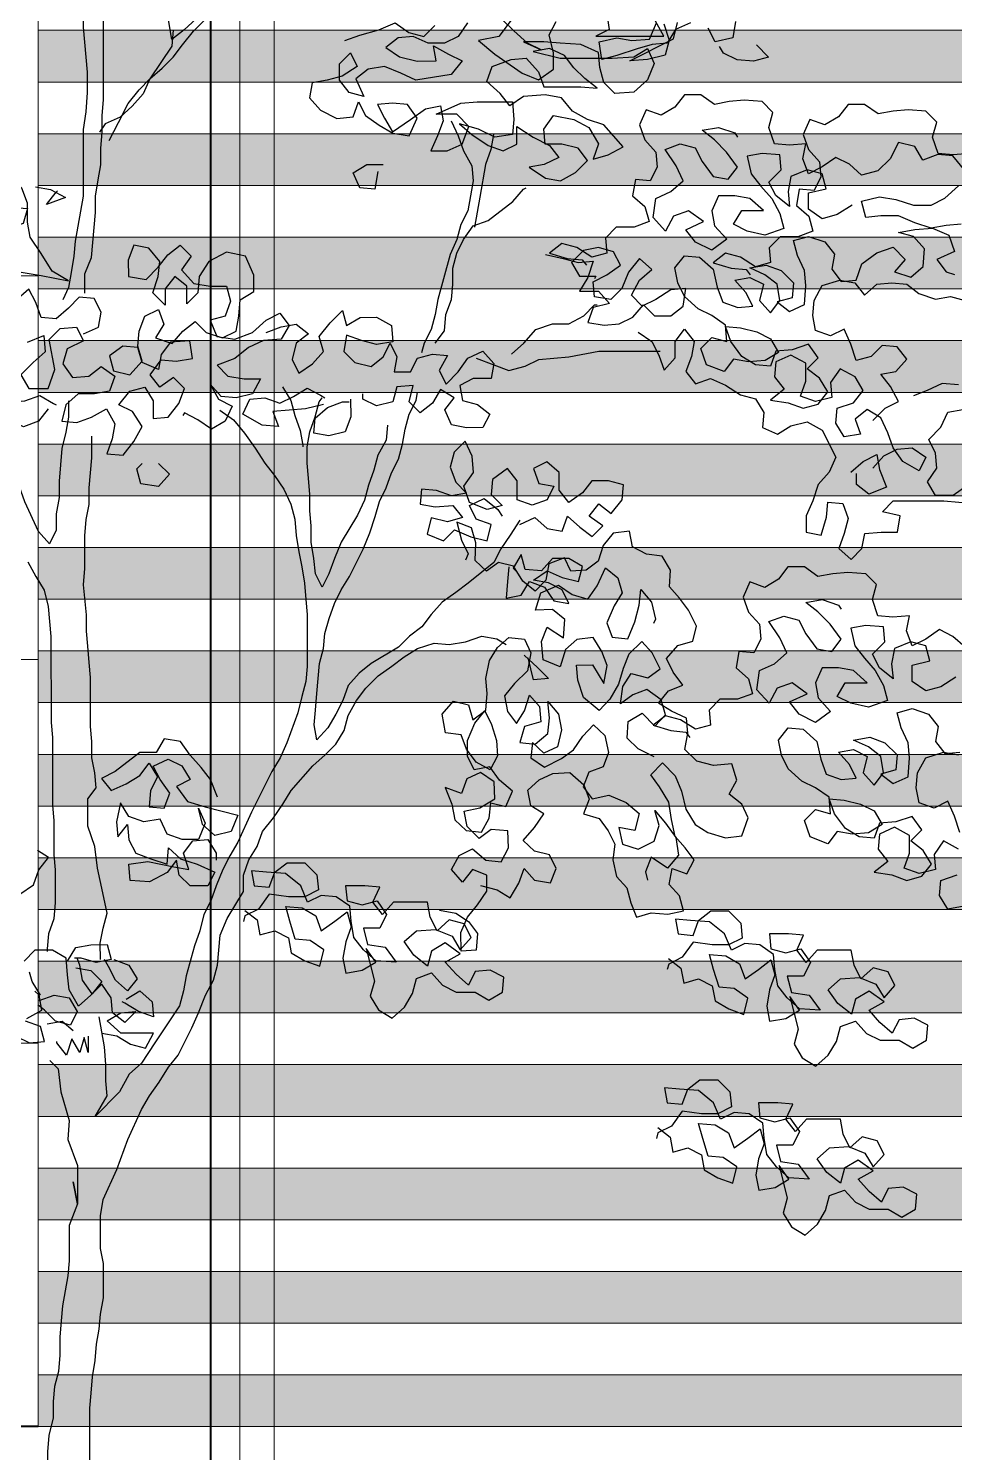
# Model space of a CAD drawing. Header units: millimetres. Extents: x 1564 to 2013, y 216 to 285.
# Drawn here: x 1680.602 to 1683.288, y 225.075 to 229.205 of the extents above; entities that cross this region are included whole.
import ezdxf

# ---------------------------------------------------------------- set-up
doc = ezdxf.new("R2010")
doc.units = ezdxf.units.MM
doc.header["$LTSCALE"] = 10
doc.layers.get('0').update_dxf_attribs({"color": 90})
for name, color, linetype, lineweight in [('CINZA', 252, 'Continuous', 13), ('cinza 03', 252, 'Continuous', 13), ('COTA', 90, 'Continuous', 9), ('PN 05', 50, 'Continuous', 40), ('PN 06', 1, 'Continuous', 40), ('PN-01', 90, 'Continuous', 13)]:
    doc.layers.add(name, color=color, linetype=linetype, lineweight=lineweight)
doc.layers.add('ÁRVORE PRESERVADA', color=252, linetype='Continuous')

# ---------------------------------------------------------------- blocks, each defined once
blk = doc.blocks.new('A$C338F7350')
for points in [[(7.6524, 10.5981), (7.6426, 10.5388), (7.5784, 10.5239), (7.5536, 10.5733)], [(7.4893, 10.5931), (7.435, 10.5683), (7.4054, 10.5188), (7.351, 10.5139), (7.2967, 10.499), (7.2226, 10.4742), (7.1682, 10.4593), (7.1583, 10.5236), (7.2225, 10.5384), (7.2769, 10.5286), (7.3411, 10.5336), (7.3658, 10.5929)], [(5.3412, 11.1156), (5.3413, 11.0563), (5.3265, 10.997), (5.3117, 10.9426), (5.3019, 10.8833), (5.297, 10.8141), (5.2872, 10.7054), (5.2874, 10.5768), (5.3023, 10.4138), (5.3024, 10.3396), (5.2975, 10.2704), (5.2877, 10.2062), (5.2879, 9.964), (5.2584, 9.8009), (5.2535, 9.7465), (5.2437, 9.6872), (5.2339, 9.6328), (5.2141, 9.5883)], [(5.2932, 9.6131), (5.2931, 9.6823), (5.3178, 9.7416), (5.3325, 9.9047), (5.3324, 9.964), (5.3422, 10.0233), (5.3521, 10.0777), (5.352, 10.137), (5.3569, 10.1963), (5.3568, 10.2557), (5.3617, 10.315), (5.3613, 10.8092), (5.3711, 10.8685), (5.3859, 10.9229), (5.3908, 10.9773), (5.4006, 11.0317), (5.4203, 11.086), (5.4253, 11.1108)], [(5.3816, 10.1667), (5.4162, 10.231), (5.4507, 10.3002), (5.4902, 10.3497), (5.5297, 10.3893), (5.5742, 10.4288), (5.6137, 10.4684), (5.6482, 10.5129), (5.6877, 10.5624), (5.7272, 10.602), (5.7717, 10.6415), (5.8112, 10.6811), (5.8457, 10.7256), (5.6976, 10.6069), (5.6531, 10.5673), (5.6087, 10.5327), (5.5987, 10.5969), (5.6085, 10.6562), (5.6134, 10.7155), (5.6133, 10.849), (5.6182, 10.8935)], [(6.2364, 10.5283), (6.2907, 10.5481), (6.3599, 10.5679), (6.4192, 10.5927), (6.4686, 10.5582), (6.523, 10.5434), (6.5625, 10.583)], [(6.6811, 10.593), (6.6466, 10.5435), (6.5972, 10.5187), (6.5379, 10.5187), (6.4835, 10.5433), (6.4291, 10.5384), (6.3847, 10.5037), (6.4341, 10.4692), (6.4984, 10.4544), (6.5676, 10.4545), (6.5576, 10.5088), (6.612, 10.4792), (6.6615, 10.4545), (6.622, 10.4051), (6.4935, 10.3852), (6.4391, 10.4099), (6.3798, 10.4345), (6.3205, 10.4246), (6.276, 10.3899), (6.3057, 10.3257), (6.2514, 10.3405), (6.2167, 10.3849), (6.2167, 10.4443), (6.2562, 10.4838), (6.2809, 10.4344), (6.2266, 10.3998), (6.1722, 10.3849), (6.1179, 10.375), (6.108, 10.3206), (6.1476, 10.2761), (6.207, 10.2465), (6.2663, 10.2515), (6.286, 10.3059), (6.3107, 10.2565), (6.3602, 10.222), (6.4097, 10.1924), (6.469, 10.1825), (6.4986, 10.2468), (6.4639, 10.2962), (6.4096, 10.3011), (6.3552, 10.2961), (6.3799, 10.2467), (6.4096, 10.1973), (6.4739, 10.2418), (6.5282, 10.2814), (6.5825, 10.2914), (6.5925, 10.237), (6.5728, 10.1826), (6.5481, 10.1282), (6.6074, 10.1283), (6.6618, 10.1531), (6.6864, 10.2173), (6.6419, 10.2618), (6.5677, 10.2617), (6.6567, 10.3013), (6.716, 10.3063), (6.8445, 10.3064), (6.8495, 10.2422), (6.8446, 10.1878), (6.7803, 10.1779), (6.721, 10.2075), (6.6518, 10.2272), (6.6963, 10.1877), (6.7557, 10.1482), (6.81, 10.1285), (6.8595, 10.1532), (6.8594, 10.2175), (6.9187, 10.178), (6.9781, 10.1484), (7.0127, 10.104), (6.9584, 10.0792), (6.904, 10.0693), (6.9634, 10.0298), (7.0177, 10.0199), (7.0721, 10.0496), (7.1165, 10.0942), (7.0819, 10.1386), (7.0226, 10.1534), (6.9632, 10.1533), (6.9583, 10.2077), (6.9928, 10.2572), (7.067, 10.2424), (7.1213, 10.2128), (7.156, 10.1535), (7.1363, 10.0991), (7.1906, 10.114), (7.245, 10.1437), (7.1757, 10.2227), (7.1164, 10.2424), (7.062, 10.272), (7.0224, 10.3214), (6.9631, 10.3313), (6.884, 10.3262), (6.8346, 10.2916), (6.8, 10.3361), (6.7505, 10.3805), (6.7702, 10.4349), (6.8394, 10.4597), (6.8938, 10.4646), (6.9383, 10.4153), (6.9581, 10.3609), (7.0916, 10.361), (7.1509, 10.3561), (7.1064, 10.3907), (7.0668, 10.4302), (7.0321, 10.4747), (6.9778, 10.4993), (6.9185, 10.4894), (7.0173, 10.4648), (7.2051, 10.4649), (7.2842, 10.4699), (7.3336, 10.4996), (7.3584, 10.4453), (7.3337, 10.386), (7.2843, 10.3414), (7.2151, 10.3364), (7.1756, 10.3759), (7.1607, 10.4303), (7.1557, 10.4847), (7.0914, 10.5142), (7.0173, 10.5191), (6.958, 10.524), (6.8838, 10.5239), (6.9481, 10.4943), (6.8987, 10.519), (6.8492, 10.5635), (6.8096, 10.603)], [(6.8393, 10.603), (6.7948, 10.5436), (6.7207, 10.5287), (6.7801, 10.4794), (6.879, 10.4103), (6.9383, 10.3856), (6.9926, 10.4252), (6.9926, 10.4845), (6.9777, 10.5487), (7.0024, 10.5982)], [(7.1852, 10.633), (7.1952, 10.5687), (7.1458, 10.544), (7.3929, 10.5442), (7.3632, 10.5985)], [(7.3928, 10.5887), (7.4127, 10.5294), (7.3979, 10.475), (7.3336, 10.4601), (7.2694, 10.4551), (7.4275, 10.5343), (7.4423, 10.5936)], [(5.6136, 10.5673), (5.6087, 10.5079), (5.5297, 10.3893), (5.505, 10.3349), (5.4656, 10.2903), (5.4211, 10.2508), (5.3668, 10.226), (5.347, 10.1963)], [(7.7283, 10.5126), (7.7728, 10.4682), (7.7184, 10.4533), (7.6591, 10.4582), (7.6097, 10.4828), (7.5948, 10.5075)], [(8.1504, 9.1511), (8.1948, 9.1956), (8.2442, 9.2204), (8.2145, 9.2747), (8.1799, 9.3192), (8.2342, 9.3291), (8.2737, 9.3736), (8.2391, 9.4181), (8.1847, 9.423), (8.1452, 9.3834), (8.0908, 9.3685), (8.071, 9.4278), (8.0463, 9.4821), (7.9969, 9.4574), (7.9425, 9.4771), (7.9325, 9.5315), (7.9374, 9.5858), (7.967, 9.6402), (8.0313, 9.6601), (8.0856, 9.6502), (8.1203, 9.6058), (8.1647, 9.6454), (8.2191, 9.6503), (8.2735, 9.6455), (8.318, 9.6109), (8.3773, 9.5912), (8.4317, 9.6011), (8.486, 9.5863)], [(8.471, 9.8631), (8.4166, 9.8581), (8.3622, 9.8482), (8.3029, 9.8679), (8.2436, 9.8926), (8.1793, 9.8925), (8.125, 9.8875), (8.1101, 9.9468), (8.1743, 9.9617), (8.2336, 9.9519), (8.2979, 9.9321), (8.3622, 9.9322), (8.4116, 9.957), (8.4609, 10.0015)], [(8.4856, 10.0559), (8.4411, 10.1102), (8.3867, 10.1151), (8.3324, 10.0953), (8.3027, 10.1447), (8.2433, 10.1594), (8.2137, 10.1001), (8.1693, 10.0556), (8.11, 10.0407), (8.0655, 10.0802), (8.016, 10.1049), (7.9666, 10.0702), (7.9172, 10.0455), (7.8974, 10.0998), (7.9073, 10.1542), (7.8479, 10.1492), (7.7936, 10.1541), (7.7738, 10.2134), (7.7885, 10.2678), (7.749, 10.3073), (7.6847, 10.3122), (7.6303, 10.3072), (7.576, 10.2972), (7.5265, 10.3318), (7.4672, 10.3317), (7.4327, 10.2872), (7.3833, 10.2575), (7.3289, 10.2772), (7.3042, 10.2228), (7.324, 10.1685), (7.3636, 10.124), (7.3686, 10.0697), (7.3439, 10.0202), (7.2896, 10.0251), (7.2797, 9.9658), (7.3243, 9.9263), (7.3391, 9.872), (7.2848, 9.8521), (7.2205, 9.8521), (7.181, 9.8125), (7.186, 9.7581), (7.1317, 9.7433), (7.0773, 9.7778), (7.0229, 9.7926), (6.9784, 9.7579), (7.0427, 9.7382), (7.0971, 9.7333), (7.1119, 9.7136)], [(8.501, 10.1193), (8.4417, 10.1143), (8.3874, 10.1192), (8.3675, 10.1785), (8.3823, 10.2329), (8.3427, 10.2724), (8.2785, 10.2773), (8.2241, 10.2723), (8.1698, 10.2623), (8.1203, 10.2969), (8.061, 10.2968), (8.0264, 10.2523), (7.977, 10.2226), (7.9226, 10.2424), (7.898, 10.188), (7.9178, 10.1336), (7.9574, 10.0892), (7.9624, 10.0348), (7.9377, 9.9854), (7.8833, 9.9903), (7.8735, 9.9309), (7.918, 9.8914), (7.9329, 9.8371), (7.8786, 9.8173), (7.8143, 9.8172), (7.7748, 9.7776), (7.7798, 9.7233), (7.7254, 9.7084), (7.671, 9.7429), (7.6167, 9.7577), (7.5722, 9.7231), (7.6365, 9.7034), (7.6908, 9.6985), (7.7057, 9.6787)], [(6.6221, 10.237), (6.6469, 10.1827), (6.6667, 10.1283), (6.6964, 10.074), (6.7014, 10.0196), (6.6817, 9.9109), (6.6571, 9.8614), (6.6423, 9.8071), (6.6176, 9.7527), (6.5733, 9.5895), (6.5635, 9.5352), (6.5487, 9.4808), (6.524, 9.4313), (6.5142, 9.3967)], [(6.7754, 10.1878), (6.7656, 10.1334), (6.7458, 10.079), (6.7262, 9.9604), (6.7065, 9.8516)], [(8.0755, 9.9319), (8.0212, 9.8973), (7.9668, 9.8824), (7.9174, 9.917), (7.9173, 9.9763), (7.9815, 9.9912), (7.9667, 10.0455), (7.9123, 10.0603), (7.853, 10.0355), (7.8432, 9.9812), (7.8482, 9.9268), (7.7987, 9.9663), (7.7739, 10.0157), (7.8184, 10.0602), (7.8134, 10.1146), (7.7491, 10.1195), (7.6948, 10.1095), (7.7097, 10.0453), (7.7443, 10.0008), (7.7839, 9.9564), (7.8136, 9.902), (7.8285, 9.8477), (7.7593, 9.8229), (7.695, 9.8377), (7.6456, 9.8624), (7.6752, 9.9118), (7.7543, 9.9119), (7.7048, 9.9563), (7.6504, 9.9661), (7.5911, 9.9661), (7.5664, 9.9117), (7.5764, 9.8573), (7.6209, 9.808), (7.5666, 9.7684), (7.5072, 9.798), (7.4726, 9.8424), (7.5368, 9.8721), (7.4824, 9.9116), (7.4281, 9.8918), (7.3985, 9.8374), (7.3539, 9.8868), (7.3638, 9.956), (7.4181, 9.9808), (7.4626, 10.0203), (7.4378, 10.0747), (7.3982, 10.134), (7.4525, 10.1538), (7.5069, 10.139), (7.5317, 10.0896), (7.5713, 10.0353), (7.6256, 10.0254), (7.6602, 10.0699), (7.6206, 10.1243), (7.5761, 10.1687), (7.5316, 10.2033), (7.5909, 10.2132), (7.6502, 10.1935), (7.6601, 10.1787)], [(6.3554, 10.0539), (6.3456, 9.9897), (6.2912, 9.9946), (6.2665, 10.0489), (6.3158, 10.0786), (6.3752, 10.0787)], [(4.5566, 9.731), (4.6852, 9.7311), (4.784, 9.7213), (4.8928, 9.7116), (5.0114, 9.6968), (5.135, 9.6772), (5.2338, 9.6575), (5.1745, 9.692), (5.1349, 9.7563), (5.0953, 9.8155), (5.0854, 9.8699), (5.0853, 9.9391), (5.0655, 9.9934), (5.021, 10.0329), (5.0012, 9.9785), (5.0211, 9.9242), (5.0853, 9.9193), (5.0705, 9.8649), (5.0113, 9.8451), (4.9618, 9.8698), (4.937, 9.9192)], [(5.1149, 9.9984), (5.1693, 9.9886), (5.2237, 9.959), (5.1545, 9.9342), (5.1891, 9.9787), (5.194, 9.9837)], [(6.5636, 9.4314), (6.5981, 9.4759), (6.603, 9.5352), (6.6227, 9.5896), (6.6276, 9.644), (6.6276, 9.7033), (6.6423, 9.7576), (6.667, 9.8071), (6.7016, 9.8565), (6.7559, 9.8764), (6.8448, 9.9456), (6.8843, 9.9902), (6.8942, 9.9951)], [(8.1505, 8.9781), (8.19, 9.0226), (8.2394, 9.0474), (8.2938, 9.0524), (8.3432, 9.0178), (8.3186, 8.9684), (8.2592, 9.0029), (8.2246, 9.0523), (8.2048, 9.1067), (8.18, 9.161), (8.1305, 9.1906), (8.0861, 9.156), (8.1059, 9.1016), (8.0466, 9.0917), (8.0169, 9.1411), (8.0218, 9.1955), (8.0811, 9.2153), (8.1157, 9.2598), (8.086, 9.3092), (8.0316, 9.3388), (7.997, 9.2893), (8.002, 9.235), (7.9427, 9.2201), (7.8883, 9.2398), (7.908, 9.2942), (7.908, 9.3585), (7.8536, 9.3881), (7.7992, 9.3633), (7.7943, 9.3089), (7.829, 9.2645), (7.7796, 9.2249), (7.8439, 9.2151), (7.8982, 9.1953), (7.9526, 9.2102), (7.9872, 9.2547), (7.9575, 9.3041), (7.9129, 9.3387), (7.9524, 9.3783), (7.9178, 9.4277), (7.8585, 9.4078), (7.7992, 9.4028), (7.7795, 9.3485), (7.7251, 9.3533), (7.6757, 9.383), (7.6361, 9.4373), (7.6163, 9.4916), (7.6706, 9.4867), (7.7299, 9.472), (7.7794, 9.4473), (7.8091, 9.3979), (7.7597, 9.3682), (7.7004, 9.3632), (7.646, 9.373), (7.6115, 9.3285), (7.5472, 9.3532), (7.5274, 9.4125), (7.5669, 9.4521), (7.6212, 9.4373), (7.6162, 9.4966), (7.5668, 9.5311), (7.5173, 9.5558), (7.4679, 9.6002), (7.4431, 9.6496), (7.4332, 9.704), (7.4677, 9.7485), (7.5221, 9.7436), (7.5716, 9.6992), (7.5865, 9.6349), (7.6063, 9.5806), (7.6607, 9.5609), (7.715, 9.5659), (7.6903, 9.6153), (7.6507, 9.6597), (7.7051, 9.6696), (7.7545, 9.645), (7.7397, 9.5857), (7.7793, 9.5412), (7.8139, 9.5857), (7.8039, 9.645), (7.7594, 9.6796), (7.705, 9.7042), (7.7643, 9.7142), (7.8187, 9.6945), (7.8632, 9.65), (7.8583, 9.5957), (7.804, 9.5808), (7.8485, 9.5462), (7.9028, 9.571), (7.9077, 9.6402), (7.9027, 9.6945), (7.878, 9.7489), (7.8631, 9.8032), (7.9174, 9.8181), (7.9768, 9.7984), (8.0114, 9.754), (8.0016, 9.6996), (8.0362, 9.6551), (8.0906, 9.6601), (8.1103, 9.7194), (8.1646, 9.759), (8.2239, 9.7789), (8.2684, 9.7344), (8.2289, 9.6899), (8.2883, 9.6702), (8.3327, 9.7098), (8.3376, 9.774), (8.298, 9.8185), (8.2436, 9.8332), (8.3029, 9.8432), (8.3672, 9.8482), (8.4265, 9.8235), (8.4463, 9.7642), (8.3821, 9.7345), (8.4168, 9.6901), (8.4464, 9.6802)], [(5.2884, 9.4648), (5.3427, 9.4896), (5.3526, 9.5439), (5.3278, 9.5933), (5.2734, 9.5982), (5.2339, 9.5587), (5.1895, 9.5191), (5.1351, 9.524), (5.1153, 9.5783), (5.0905, 9.6277), (5.0411, 9.5832)], [(5.0858, 9.435), (5.1451, 9.4597), (5.15, 9.4004), (5.1056, 9.3608), (5.0612, 9.3163), (5.0909, 9.2669), (5.1601, 9.267), (5.1847, 9.3362), (5.1648, 9.4449), (5.2043, 9.4845), (5.2636, 9.4895), (5.2884, 9.4401), (5.2291, 9.4104), (5.2143, 9.356), (5.249, 9.3066), (5.3083, 9.3116), (5.3527, 9.3462), (5.4022, 9.3117), (5.3825, 9.2573), (5.3281, 9.2474), (5.2688, 9.2473), (5.2244, 9.2077), (5.2096, 9.1484), (5.264, 9.1435), (5.3183, 9.1633), (5.3726, 9.193), (5.4024, 9.1387), (5.3925, 9.0843), (5.3728, 9.0299), (5.4321, 9.025), (5.4716, 9.0745), (5.5012, 9.1289), (5.4666, 9.1832), (5.4171, 9.2079), (5.4566, 9.2574), (5.511, 9.2722), (5.5407, 9.2228), (5.5407, 9.1586), (5.5951, 9.1636), (5.6346, 9.213), (5.6543, 9.2674), (5.6147, 9.3069), (5.5653, 9.2723), (5.5307, 9.3167), (5.5702, 9.3711), (5.6246, 9.3663), (5.6839, 9.3762), (5.6739, 9.4404), (5.6047, 9.4354), (5.5702, 9.3909), (5.5603, 9.3365), (5.501, 9.3612), (5.4861, 9.4156), (5.4317, 9.4204), (5.3824, 9.3858), (5.3972, 9.3314), (5.4566, 9.3167), (5.501, 9.3661), (5.4861, 9.4205), (5.491, 9.4749), (5.5107, 9.5293), (5.5601, 9.554), (5.58, 9.4997), (5.5503, 9.4502), (5.6097, 9.4305), (5.6492, 9.475), (5.6936, 9.5096), (5.7332, 9.4701), (5.7925, 9.4504), (5.8419, 9.4752), (5.8518, 9.5296), (5.8566, 9.5889), (5.906, 9.6186), (5.906, 9.6779), (5.8763, 9.7471), (5.8071, 9.7618), (5.7428, 9.7272), (5.7083, 9.6728), (5.7034, 9.6134), (5.6639, 9.5739), (5.6638, 9.6381), (5.6193, 9.6727), (5.5848, 9.6282), (5.5848, 9.5689), (5.5403, 9.6133), (5.56, 9.6726), (5.5649, 9.727), (5.5253, 9.7764), (5.471, 9.7862), (5.4512, 9.7318), (5.4513, 9.6725), (5.5155, 9.6627), (5.56, 9.7072), (5.5945, 9.7517), (5.639, 9.7864), (5.6786, 9.7469), (5.644, 9.6974), (5.6885, 9.648), (5.7479, 9.6382), (5.8072, 9.6383), (5.8221, 9.5839), (5.8023, 9.5295), (5.748, 9.5146), (5.7727, 9.4554), (5.837, 9.4455), (5.9012, 9.4703), (5.9506, 9.5148), (6, 9.5396), (6.0347, 9.4951), (6.0051, 9.4457), (5.9408, 9.4407), (5.8865, 9.4159), (5.8371, 9.3763), (5.7728, 9.3516), (5.8124, 9.3121), (5.8717, 9.3022), (5.931, 9.3023), (5.9014, 9.2479), (5.8421, 9.233), (5.7878, 9.2379), (5.7482, 9.2823), (5.7779, 9.228), (5.8273, 9.2033), (5.8027, 9.1489), (5.7533, 9.1192), (5.7038, 9.1538), (5.6544, 9.1785), (5.6494, 9.1686)], [(6.9636, 9.753), (7.0279, 9.7382), (7.0823, 9.7234), (7.1366, 9.7284), (7.1169, 9.6691), (7.0873, 9.6197), (7.1565, 9.6197), (7.1961, 9.5753), (7.1368, 9.5604), (7.1171, 9.506), (7.1764, 9.4962), (7.2307, 9.5012), (7.2801, 9.5259), (7.3196, 9.5704), (7.3592, 9.5309), (7.4185, 9.531), (7.463, 9.5656), (7.4728, 9.6299), (7.4184, 9.6249), (7.3641, 9.5903), (7.3147, 9.5655), (7.2751, 9.605), (7.3047, 9.6594), (7.3492, 9.699), (7.3047, 9.7385), (7.2652, 9.689), (7.2405, 9.6297), (7.201, 9.5901), (7.1417, 9.5999), (7.1367, 9.6543), (7.1861, 9.6791), (7.2355, 9.7137), (7.2107, 9.7631), (7.1563, 9.7779), (7.102, 9.7679), (7.0575, 9.7234), (7.0872, 9.674), (7.1466, 9.6741), (7.1416, 9.6642)], [(6.8404, 9.3921), (6.8848, 9.4317), (6.9293, 9.4811), (6.9886, 9.5009), (7.0479, 9.501), (7.1022, 9.5307), (7.1417, 9.5703), (7.1516, 9.5703)], [(5.9507, 9.4703), (6.005, 9.4902), (6.0594, 9.5001), (6.1039, 9.4655), (6.0594, 9.4309), (6.0447, 9.3716), (6.0694, 9.3222), (6.1188, 9.3568), (6.1583, 9.4013), (6.1434, 9.4557), (6.1829, 9.5052), (6.2274, 9.5497), (6.2422, 9.4953), (6.2916, 9.525), (6.351, 9.5251), (6.4053, 9.4955), (6.4103, 9.4362), (6.351, 9.4262), (6.2967, 9.441), (6.2423, 9.4607), (6.2324, 9.4014), (6.272, 9.3619), (6.3313, 9.3471), (6.3758, 9.3818), (6.4005, 9.4312), (6.4252, 9.3818), (6.4154, 9.3274), (6.4747, 9.3275), (6.4994, 9.3769), (6.5537, 9.3918), (6.6081, 9.3869), (6.5785, 9.3325), (6.6032, 9.2831), (6.6477, 9.3277), (6.6822, 9.3771), (6.7366, 9.4019), (6.7762, 9.3574), (6.7663, 9.303), (6.7021, 9.303), (6.6527, 9.2782), (6.6626, 9.2239), (6.717, 9.2091), (6.7615, 9.1745), (6.7368, 9.1251), (6.6775, 9.125), (6.6231, 9.1349), (6.5984, 9.1892), (6.6329, 9.2337), (6.5835, 9.2633), (6.5539, 9.2139), (6.5094, 9.1793), (6.4699, 9.2188), (6.4846, 9.2781), (6.4253, 9.2731), (6.4105, 9.2187), (6.3512, 9.2038), (6.3018, 9.2285), (6.3018, 9.2483)], [(7.3, 9.4716), (7.3494, 9.437), (7.3742, 9.3876), (7.394, 9.3333), (7.4335, 9.3778), (7.4334, 9.4371), (7.468, 9.4816), (7.5026, 9.4372), (7.4928, 9.3828), (7.4731, 9.3284), (7.5077, 9.284), (7.5621, 9.3038), (7.6164, 9.2791), (7.6708, 9.2446), (7.7252, 9.2298), (7.7549, 9.1804), (7.75, 9.126), (7.8044, 9.1014), (7.8538, 9.1311), (7.9131, 9.1459), (7.9675, 9.1163), (8.017, 9.0175), (7.9924, 8.9631), (7.9529, 8.9186), (7.9332, 8.8593), (7.9085, 8.8049), (7.9085, 8.7456), (7.9629, 8.7358), (7.9826, 8.8), (7.9875, 8.8544), (8.0419, 8.8495), (8.0617, 8.7952), (8.0469, 8.7408), (8.0272, 8.6864), (8.0717, 8.6469), (8.1112, 8.6865), (8.1211, 8.7408), (8.1804, 8.7458), (8.2397, 8.7459), (8.2495, 8.8052), (8.1853, 8.82), (8.2248, 8.8596), (8.4076, 8.8597), (8.5164, 8.8499)], [(8.4916, 8.9142), (8.4422, 8.8795), (8.378, 8.8795), (8.3483, 8.9289), (8.3828, 8.9783), (8.3778, 9.0327), (8.3531, 9.0821), (8.3975, 9.1266), (8.4222, 9.181), (8.4765, 9.1909)], [(8.4616, 9.2799), (8.4023, 9.2848), (8.348, 9.26), (8.2985, 9.2402)], [(6.7119, 9.3771), (6.7762, 9.3525), (6.8305, 9.3328), (6.8898, 9.3476), (6.9392, 9.3724), (7.048, 9.3824), (7.1567, 9.4023), (7.3791, 9.4025)], [(5.0865, 8.6392), (5.1162, 8.5849), (5.1459, 8.5355), (5.1608, 8.4762), (5.1708, 8.3675), (5.171, 8.0561), (5.176, 8.0017), (5.1763, 7.7546), (5.1813, 7.7002), (5.1814, 7.5767), (5.1864, 7.5223), (5.1865, 7.4037), (5.1816, 7.3444), (5.1619, 7.29), (5.157, 7.2356), (5.157, 7.2257)], [(5.1601, 9.1928), (5.1256, 9.1483), (5.0712, 9.1285), (5.0168, 9.1532), (4.9674, 9.1778), (5.0217, 9.2174), (5.0761, 9.2224), (5.1304, 9.2422), (5.1799, 9.2126), (5.1898, 9.2077)], [(6.1585, 9.2086), (6.0942, 9.1937), (5.9756, 9.1837), (5.9955, 9.1294), (5.9361, 9.1342), (5.8669, 9.1737), (5.8916, 9.2281), (5.9459, 9.2331), (6.0003, 9.2134), (6.0497, 9.2381), (6.0991, 9.2678), (6.1486, 9.2432), (6.1634, 9.2333)], [(6.0102, 9.2727), (6.0399, 9.2233), (6.0547, 9.1689), (6.0746, 9.1146), (6.0845, 9.0602), (6.0845, 9.0553)], [(6.8706, 8.7891), (6.836, 8.7347), (6.8015, 8.6853), (6.7768, 8.6358), (6.7324, 8.6012), (6.683, 8.5616), (6.6385, 8.527), (6.5891, 8.4923), (6.5496, 8.4478), (6.5151, 8.4033), (6.4706, 8.3687), (6.4311, 8.3291), (6.3323, 8.2697), (6.2879, 8.235), (6.2484, 8.1905), (6.2287, 8.1361), (6.204, 8.0867), (6.1744, 8.0372), (6.1349, 7.9927), (6.125, 8.0471), (6.1298, 8.1014), (6.1347, 8.1608), (6.1445, 8.2695), (6.1593, 8.3239), (6.1642, 8.3783), (6.179, 8.4326), (6.1987, 8.487), (6.2234, 8.5365), (6.253, 8.5859), (6.3023, 8.6848), (6.327, 8.7441), (6.3467, 8.8035), (6.3614, 8.8579), (6.3861, 8.9073), (6.4058, 8.9617), (6.4305, 9.0111), (6.4453, 9.0655), (6.4551, 9.1199), (6.4699, 9.1743), (6.4946, 9.2237), (6.4995, 9.2534)], [(5.2342, 9.2226), (5.2343, 9.1633), (5.2245, 9.1089), (5.2097, 9.0496), (5.1999, 8.9309), (5.2, 8.8716), (5.1901, 8.8123), (5.1902, 8.753), (5.1655, 8.7035), (5.1259, 8.748), (5.0764, 8.8567), (5.0566, 8.911), (5.0318, 8.9703), (5.012, 9.0247), (5.0021, 9.084), (4.9822, 9.1433), (4.9822, 9.1581)], [(6.3908, 9.1347), (6.386, 9.0803), (6.3564, 9.0259), (6.3416, 8.9715), (6.3219, 8.9171), (6.3071, 8.8627), (6.2824, 8.8084), (6.2232, 8.7095), (6.1985, 8.6501), (6.1788, 8.5957), (6.1541, 8.5463), (6.1294, 8.5957), (6.1244, 8.6501), (6.1145, 8.7094), (6.1144, 8.7687), (6.1094, 8.823), (6.1094, 8.8823), (6.1044, 8.9416), (6.0994, 8.996), (6.0993, 9.0553), (6.1092, 9.1097), (6.1289, 9.1641), (6.1436, 9.2185), (6.1535, 9.2333)], [(6.2573, 9.2284), (6.2574, 9.1642), (6.2377, 9.1098), (6.1784, 9.0949), (6.124, 9.1048), (6.1289, 9.1591), (6.1733, 9.1987), (6.2277, 9.2185), (6.2524, 9.2186)], [(5.7829, 9.1885), (5.8323, 9.1539), (5.8719, 9.1045), (5.9115, 9.0502), (5.9462, 8.9959), (5.9808, 8.9514), (6.0154, 8.902), (6.0402, 8.8477), (6.0551, 8.7933), (6.0601, 8.734), (6.07, 8.6747), (6.0799, 8.6204), (6.0899, 8.5611), (6.0949, 8.5018), (6.0999, 8.4474), (6.1, 8.2596), (6.0952, 8.2052), (6.0804, 8.1508), (6.0656, 8.0915), (6.0262, 7.9827), (6.0015, 7.9283), (5.9719, 7.8789), (5.8979, 7.7305), (5.8486, 7.6218), (5.819, 7.5723), (5.7943, 7.5229), (5.7696, 7.4635), (5.7499, 7.4092), (5.7252, 7.3597), (5.7105, 7.3004), (5.6907, 7.246), (5.6612, 7.1372), (5.6514, 7.0829), (5.6366, 7.0285), (5.5477, 6.895), (5.5477, 6.895), (5.4984, 6.8208), (5.4539, 6.7812), (5.4194, 6.7169), (5.3305, 6.6279), (5.3749, 6.702), (5.3699, 6.7564), (5.3699, 6.8157), (5.3649, 6.88), (5.345, 6.9887)], [(5.3498, 7.1963), (5.3497, 7.2556), (5.3595, 7.3099), (5.3743, 7.3643), (5.3594, 7.4385), (5.3396, 7.5274), (5.3296, 7.6065), (5.3048, 7.6806), (5.3047, 7.7794), (5.3344, 7.819), (5.3294, 7.8734), (5.3194, 7.9277), (5.3194, 7.987), (5.3144, 8.0414), (5.3142, 8.2193), (5.3092, 8.2737), (5.3042, 8.333), (5.2992, 8.3873), (5.2992, 8.4467), (5.2892, 8.5554), (5.2941, 8.6147), (5.294, 8.7333), (5.2989, 8.7926), (5.3087, 8.847), (5.3087, 8.9063), (5.3184, 9.0151), (5.3184, 9.0941)], [(6.8706, 8.7743), (6.9249, 8.7991), (6.9695, 8.7596), (7.0238, 8.7497), (7.0436, 8.8041), (7.0881, 8.7646), (7.1326, 8.7301), (7.1721, 8.7696), (7.1226, 8.8042), (7.1572, 8.8487), (7.2017, 8.8141), (7.2412, 8.8636), (7.2461, 8.918), (7.1917, 8.9328), (7.1324, 8.9327), (7.0978, 8.8882), (7.0485, 8.8535), (7.0138, 8.898), (7.0138, 8.9622), (6.9692, 9.0017), (6.9198, 8.977), (6.9397, 8.9226), (6.994, 8.9128), (6.9694, 8.8634), (6.915, 8.8435), (6.8606, 8.8633), (6.8606, 8.9324), (6.8259, 8.9769), (6.7716, 8.9373), (6.7667, 8.8829), (6.8063, 8.8434), (6.7519, 8.8286), (6.6877, 8.8532), (6.6678, 8.9125), (6.7024, 8.962), (6.6974, 9.0213), (6.6726, 9.0756), (6.6331, 9.036), (6.6183, 8.9817), (6.6382, 8.9273), (6.6777, 8.8878), (6.6234, 8.8779), (6.569, 8.8976), (6.5146, 8.9025), (6.5097, 8.8481), (6.5641, 8.8383), (6.6284, 8.8433), (6.663, 8.7988), (6.6086, 8.7839), (6.5493, 8.7987), (6.5345, 8.7394), (6.5939, 8.7147), (6.6334, 8.7543), (6.6927, 8.7297), (6.752, 8.7149), (6.7668, 8.7742), (6.7124, 8.7939), (6.6877, 8.8433), (6.742, 8.8681), (6.7915, 8.8286), (6.8063, 8.8039)], [(5.5606, 8.9955), (5.6002, 8.956), (5.5607, 8.9115), (5.4965, 8.9213), (5.4816, 8.9757), (5.5013, 8.9955)], [(8.0714, 8.9632), (8.1159, 9.0028), (8.1653, 9.0276), (8.1752, 8.9732), (8.2, 8.909), (8.1358, 8.8842), (8.0913, 8.9187), (8.0912, 8.9583)], [(6.7277, 7.465), (6.7887, 7.4499), (6.8354, 7.4204), (6.8666, 7.4738), (6.8868, 7.5265), (6.9234, 7.485), (6.9819, 7.4742), (7.0021, 7.5268), (6.9783, 7.5759), (6.924, 7.5893), (6.8832, 7.6282), (6.9237, 7.6757), (6.9575, 7.725), (6.9108, 7.7545), (6.8996, 7.8113), (6.9411, 7.8479), (6.9902, 7.8717), (7.052, 7.8744), (7.1022, 7.8296), (7.1218, 7.778), (7.1016, 7.7254), (7.1584, 7.7077), (7.1908, 7.6637), (7.2146, 7.6146), (7.208, 7.5587), (7.2217, 7.4977), (7.2583, 7.4563), (7.2737, 7.4021), (7.2933, 7.3504), (7.3475, 7.3658), (7.4077, 7.3617), (7.4645, 7.3729), (7.4491, 7.4271), (7.4125, 7.4685), (7.4234, 7.5271), (7.476, 7.5069), (7.503, 7.5578), (7.4707, 7.6018), (7.4341, 7.6432), (7.4204, 7.7042), (7.4109, 7.7677), (7.3777, 7.8228), (7.3453, 7.8667), (7.3885, 7.9101), (7.4344, 7.8627), (7.4565, 7.8069), (7.4728, 7.7416), (7.506, 7.6866), (7.5527, 7.6571), (7.6164, 7.6378), (7.6757, 7.6447), (7.6992, 7.7109), (7.6754, 7.76), (7.6303, 7.7963), (7.6573, 7.8472), (7.6394, 7.9057), (7.5733, 7.9004), (7.5122, 7.9155), (7.4688, 7.9586), (7.4797, 8.0171), (7.4753, 8.0722), (7.4202, 8.0967), (7.3735, 8.1262), (7.4098, 8.1712), (7.4614, 8.1909), (7.4266, 8.2391), (7.4027, 8.2882), (7.4433, 8.3357), (7.4975, 8.3511), (7.5109, 8.4054), (7.4819, 8.463), (7.4496, 8.507), (7.413, 8.5484), (7.4171, 8.6086), (7.3864, 8.6594), (7.3305, 8.666), (7.2795, 8.693), (7.2684, 8.7498), (7.2091, 8.7428), (7.1727, 8.6978), (7.1551, 8.641), (7.1111, 8.6086), (7.056, 8.6042), (7.0321, 8.6533), (6.9763, 8.6312), (6.9654, 8.5726), (6.9265, 8.5319), (6.8815, 8.5682), (6.8483, 8.6232), (6.794, 8.6366), (6.75, 8.6043), (6.7092, 8.6432), (6.7107, 8.7076), (6.6953, 8.7618), (6.6427, 8.782), (6.659, 8.7168), (6.6829, 8.6677), (6.6736, 8.6448)], [(6.8312, 8.621), (6.8263, 8.5667), (6.8214, 8.5074), (6.8758, 8.5173), (6.9054, 8.5667), (6.9598, 8.547), (6.9944, 8.4976), (7.0488, 8.4878), (7.024, 8.5372), (6.9746, 8.5619), (6.9202, 8.5717), (6.9696, 8.6063), (7.024, 8.5817), (7.0833, 8.5669), (7.0981, 8.6213), (7.0486, 8.6509), (6.9893, 8.6508), (6.9498, 8.6063), (6.8905, 8.6112), (6.8756, 8.6656), (6.846, 8.6161), (6.8559, 8.6062)], [(7.3579, 7.932), (7.3002, 7.9607), (7.2594, 7.9996), (7.2634, 8.0598), (7.3142, 8.0904), (7.3601, 8.0431), (7.399, 8.0839), (7.3836, 8.1381), (7.3318, 8.1761), (7.2801, 8.1565), (7.2362, 8.1241), (7.2445, 8.1869), (7.274, 8.2336), (7.3351, 8.2185), (7.3791, 8.2508), (7.3501, 8.3084), (7.3135, 8.3498), (7.2662, 8.3039), (7.246, 8.2513), (7.2283, 8.1945), (7.1971, 8.141), (7.1582, 8.1002), (7.1013, 8.1467), (7.0808, 8.2093), (7.0764, 8.2644), (7.1341, 8.2646), (7.1749, 8.1969), (7.1875, 8.2622), (7.1678, 8.3138), (7.1372, 8.3646), (7.0779, 8.3576), (7.0364, 8.3211), (7.0171, 8.2575), (6.9552, 8.2836), (6.9499, 8.3497), (6.9701, 8.4023), (7.0287, 8.3626), (7.0344, 8.4296), (6.9894, 8.4659), (6.9276, 8.4632), (6.9469, 8.5268), (7.0112, 8.5541), (7.0605, 8.5203), (7.1173, 8.5027), (7.1511, 8.552), (7.1814, 8.6165), (7.2264, 8.5801), (7.2419, 8.5259), (7.2123, 8.4792), (7.1862, 8.4173), (7.2058, 8.3656), (7.2618, 8.359), (7.2879, 8.4209), (7.303, 8.482), (7.3096, 8.538), (7.3487, 8.4923), (7.3625, 8.4313), (7.3549, 8.4152)], [(8.4666, 7.6567), (8.4468, 7.716), (8.422, 7.7704), (8.3726, 7.7456), (8.3182, 7.7653), (8.3083, 7.8197), (8.3132, 7.8741), (8.3428, 7.9285), (8.407, 7.9483), (8.4614, 7.9385)], [(8.4858, 8.3289), (8.4412, 8.3684), (8.3918, 8.3931), (8.3424, 8.3585), (8.293, 8.3337), (8.2732, 8.3881), (8.283, 8.4424), (8.2237, 8.4374), (8.1693, 8.4423), (8.1495, 8.5016), (8.1643, 8.556), (8.1247, 8.5955), (8.0605, 8.6004), (8.0061, 8.5954), (7.9517, 8.5855), (7.9023, 8.62), (7.843, 8.62), (7.8084, 8.5754), (7.759, 8.5457), (7.7046, 8.5655), (7.68, 8.5111), (7.6998, 8.4567), (7.7394, 8.4123), (7.7444, 8.3579), (7.7197, 8.3085), (7.6653, 8.3134), (7.6555, 8.254), (7.7, 8.2145), (7.7149, 8.1602), (7.6605, 8.1404), (7.5963, 8.1403), (7.5568, 8.1007), (7.5618, 8.0464), (7.5074, 8.0315), (7.453, 8.066), (7.3986, 8.0808), (7.3542, 8.0462), (7.4185, 8.0265), (7.4728, 8.0216), (7.4877, 8.0018)], [(8.4513, 8.2202), (8.3969, 8.1855), (8.3426, 8.1707), (8.2931, 8.2052), (8.2931, 8.2645), (8.3573, 8.2794), (8.3424, 8.3338), (8.288, 8.3485), (8.2287, 8.3238), (8.2189, 8.2694), (8.2239, 8.215), (8.1744, 8.2545), (8.1497, 8.3039), (8.1941, 8.3484), (8.1891, 8.4028), (8.1249, 8.4077), (8.0705, 8.3978), (8.0854, 8.3335), (8.12, 8.2891), (8.1596, 8.2446), (8.1893, 8.1903), (8.2042, 8.1359), (8.135, 8.1112), (8.0708, 8.1259), (8.0213, 8.1506), (8.0509, 8.2), (8.13, 8.2001), (8.0805, 8.2445), (8.0262, 8.2544), (7.9669, 8.2543), (7.9422, 8.1999), (7.9521, 8.1456), (7.9967, 8.0962), (7.9423, 8.0566), (7.883, 8.0862), (7.8484, 8.1307), (7.9126, 8.1604), (7.8582, 8.1999), (7.8038, 8.18), (7.7742, 8.1256), (7.7297, 8.175), (7.7395, 8.2442), (7.7939, 8.269), (7.8383, 8.3086), (7.8135, 8.3629), (7.774, 8.4222), (7.8283, 8.442), (7.8827, 8.4272), (7.9074, 8.3778), (7.947, 8.3235), (8.0014, 8.3137), (8.036, 8.3582), (7.9964, 8.4125), (7.9518, 8.457), (7.9073, 8.4915), (7.9666, 8.5015), (8.026, 8.4817), (8.0359, 8.4669)], [(5.312, 5.2044), (5.3117, 5.5702), (5.3166, 5.6245), (5.3215, 5.6838), (5.3313, 5.7432), (5.3362, 5.8025), (5.346, 5.8569), (5.3509, 5.9112), (5.3608, 5.9705), (5.3607, 6.0941), (5.3507, 6.1485), (5.3506, 6.2671), (5.3604, 6.3264), (5.4098, 6.4352), (5.4492, 6.5439), (5.4985, 6.6527), (5.5281, 6.7022), (5.5627, 6.7516), (5.5972, 6.806), (5.6318, 6.8505), (5.6811, 6.9494), (5.7058, 7.0038), (5.7305, 7.0681), (5.7601, 7.1225), (5.7748, 7.1769), (5.7846, 7.2856), (5.8093, 7.345), (5.8685, 7.4439), (5.8684, 7.5032), (5.8882, 7.5576), (5.9178, 7.607), (5.9375, 7.6614), (5.977, 7.7109), (6.0115, 7.7603), (6.0411, 7.8098), (6.1201, 7.8988), (6.1646, 7.9384), (6.2041, 7.978), (6.2337, 8.0274), (6.2485, 8.0818), (6.2781, 8.1362), (6.3126, 8.1807), (6.3571, 8.2252), (6.4065, 8.2599), (6.4509, 8.2945), (6.5003, 8.3242), (6.5596, 8.344), (6.614, 8.3391), (6.6733, 8.3491), (6.7326, 8.3689), (6.787, 8.3591), (6.8216, 8.3393)], [(6.5796, 7.3756), (6.6381, 7.3647), (6.6848, 7.3352), (6.7171, 7.2912), (6.713, 7.231), (6.6579, 7.2266), (6.6569, 7.2953), (6.6813, 7.3504), (6.7177, 7.3955), (6.7514, 7.4447), (6.7513, 7.5024), (6.6987, 7.5226), (6.6624, 7.4775), (6.6232, 7.5232), (6.6502, 7.5741), (6.6993, 7.598), (6.7469, 7.5574), (6.8029, 7.5508), (6.8299, 7.6017), (6.8271, 7.6636), (6.7669, 7.6677), (6.723, 7.6354), (6.6796, 7.6785), (6.6684, 7.7352), (6.7252, 7.7464), (6.7802, 7.7796), (6.7775, 7.8415), (6.7282, 7.8753), (6.6791, 7.8514), (6.6589, 7.7988), (6.5996, 7.8207), (6.6243, 7.7605), (6.6355, 7.7038), (6.6763, 7.6649), (6.7322, 7.6583), (6.7592, 7.7092), (6.7658, 7.7652), (6.8201, 7.7517), (6.8446, 7.8069), (6.797, 7.8475), (6.7621, 7.8957), (6.7053, 7.8845), (6.6815, 7.9336), (6.6813, 7.9913), (6.7074, 8.0532), (6.7438, 8.0982), (6.7676, 8.0491), (6.7856, 7.9907), (6.79, 7.9356), (6.763, 7.8847), (6.712, 7.9117), (6.6772, 7.9599), (6.6575, 8.0115), (6.6016, 8.0182), (6.5895, 8.0859), (6.6301, 8.1335), (6.6844, 8.1201), (6.6998, 8.0659), (6.748, 8.1008), (6.7521, 8.161), (6.7477, 8.2161), (6.7602, 8.2814), (6.7898, 8.3281), (6.8312, 8.3646), (6.8871, 8.358), (6.911, 8.3089), (6.8985, 8.2436), (6.8511, 8.1977), (6.8148, 8.1527), (6.826, 8.0959), (6.8583, 8.0519), (6.8878, 8.0986), (6.9055, 8.1554), (6.9421, 8.114), (6.9464, 8.0589), (6.888, 8.041), (6.8704, 7.9841), (6.9263, 7.9775), (6.972, 8.0166), (6.9786, 8.0726), (6.9717, 8.1319), (7.0108, 8.0862), (7.022, 8.0295), (7.0069, 7.9684), (6.9578, 7.9445), (6.917, 7.9834), (6.9103, 7.9274), (6.9596, 7.8937), (7.0214, 7.9252), (7.0654, 7.9575), (7.0992, 8.0068), (7.138, 8.0476), (7.1788, 8.0087), (7.1926, 7.9477), (7.1723, 7.8951), (7.1207, 7.8755), (7.1005, 7.8229), (7.1328, 7.7789), (7.1938, 7.7926), (7.2558, 7.7665), (7.3033, 7.7259), (7.2882, 7.6649), (7.2297, 7.6757), (7.2435, 7.6147), (7.3003, 7.5971), (7.3579, 7.6261), (7.3755, 7.6829), (7.3601, 7.7371), (7.3992, 7.6914), (7.4367, 7.639), (7.4461, 7.5754), (7.4056, 7.5279), (7.347, 7.5675), (7.3268, 7.5149), (7.3337, 7.4844)], [(6.8859, 8.2998), (6.9353, 8.2554), (6.9749, 8.2159), (6.9205, 8.2109), (6.9007, 8.29)], [(8.4817, 7.3899), (8.4224, 7.3799), (8.3927, 7.4293), (8.3976, 7.4837), (8.4569, 7.5035)], [(8.4617, 7.5974), (8.4073, 7.627), (8.3728, 7.5776), (8.3778, 7.5232), (8.3185, 7.5083), (8.2641, 7.5281), (8.2838, 7.5824), (8.2837, 7.6467), (8.2293, 7.6763), (8.175, 7.6515), (8.1701, 7.5972), (8.2047, 7.5527), (8.1554, 7.5131), (8.2196, 7.5033), (8.274, 7.4836), (8.3284, 7.4985), (8.3629, 7.543), (8.3332, 7.5924), (8.2887, 7.6269), (8.3282, 7.6665), (8.2936, 7.7159), (8.2343, 7.6961), (8.175, 7.6911), (8.1552, 7.6367), (8.1009, 7.6416), (8.0514, 7.6712), (8.0118, 7.7255), (7.992, 7.7799), (8.0464, 7.775), (8.1057, 7.7602), (8.1551, 7.7355), (8.1848, 7.6861), (8.1355, 7.6564), (8.0761, 7.6514), (8.0218, 7.6613), (7.9872, 7.6168), (7.9229, 7.6414), (7.9031, 7.7007), (7.9426, 7.7403), (7.997, 7.7255), (7.992, 7.7848), (7.9425, 7.8194), (7.8931, 7.844), (7.8436, 7.8885), (7.8189, 7.9379), (7.8089, 7.9922), (7.8435, 8.0367), (7.8979, 8.0319), (7.9473, 7.9874), (7.9622, 7.9232), (7.982, 7.8688), (8.0364, 7.8491), (8.0908, 7.8541), (8.066, 7.9035), (8.0265, 7.948), (8.0808, 7.9579), (8.1303, 7.9332), (8.1155, 7.8739), (8.1551, 7.8294), (8.1896, 7.874), (8.1797, 7.9333), (8.1352, 7.9678), (8.0808, 7.9925), (8.1401, 8.0024), (8.1945, 7.9827), (8.239, 7.9383), (8.2341, 7.8839), (8.1797, 7.869), (8.2243, 7.8345), (8.2786, 7.8592), (8.2835, 7.9284), (8.2785, 7.9828), (8.2537, 8.0371), (8.2388, 8.0915), (8.2932, 8.1064), (8.3525, 8.0866), (8.3872, 8.0422), (8.3773, 7.9878), (8.412, 7.9434), (8.4663, 7.9484)], [(5.7743, 7.7848), (5.7495, 7.849), (5.7149, 7.8935), (5.6753, 7.9379), (5.6406, 7.9873), (5.5813, 7.9972), (5.5517, 7.9477), (5.4924, 7.9476), (5.4035, 7.8784), (5.3541, 7.8536), (5.3887, 7.8092), (5.4431, 7.8339), (5.4925, 7.8636), (5.527, 7.9081), (5.5567, 7.8587), (5.5321, 7.8093), (5.5272, 7.75), (5.5816, 7.7451), (5.6013, 7.7995), (5.5666, 7.8489), (5.5419, 7.8983), (5.5962, 7.923), (5.6457, 7.8984), (5.6754, 7.849), (5.626, 7.8242), (5.6656, 7.7699), (5.7298, 7.7502), (5.8485, 7.7206), (5.8238, 7.6613), (5.7645, 7.6464), (5.72, 7.6859), (5.7051, 7.7452), (5.7299, 7.6909), (5.7052, 7.6315), (5.6459, 7.6315), (5.5915, 7.6512), (5.5668, 7.7055), (5.5075, 7.6956), (5.4531, 7.7153), (5.4234, 7.7647), (5.4086, 7.6955), (5.4136, 7.6411), (5.4482, 7.6857), (5.4532, 7.6313), (5.4779, 7.5819), (5.5323, 7.5622), (5.5916, 7.5425), (5.5965, 7.6018), (5.641, 7.5623), (5.7004, 7.5426), (5.7646, 7.513), (5.74, 7.4635), (5.6757, 7.4635), (5.6361, 7.503), (5.6262, 7.5573), (5.5917, 7.5128), (5.5274, 7.4781), (5.4582, 7.483), (5.4532, 7.5423), (5.5224, 7.5523), (5.6163, 7.5326), (5.6707, 7.5228), (5.6509, 7.582), (5.6855, 7.6266), (5.7398, 7.6316), (5.7695, 7.5822), (5.7695, 7.5574)], [(4.9441, 7.6061), (4.8997, 7.5715), (4.9145, 7.5171), (4.9689, 7.532), (5.0232, 7.537), (4.9788, 7.5024), (5.0036, 7.453), (5.0579, 7.4332), (5.1073, 7.4679), (5.1271, 7.5223), (5.1616, 7.5668), (5.122, 7.5915)], [(5.8735, 7.3747), (5.918, 7.3401), (5.928, 7.2858), (5.9823, 7.3006), (6.0318, 7.276), (6.0417, 7.2216), (6.0911, 7.192), (6.1455, 7.1723), (6.1603, 7.2316), (6.1108, 7.2662), (6.0565, 7.271), (6.0366, 7.3353), (6.0218, 7.3896), (6.0811, 7.3847), (6.1305, 7.3551), (6.1503, 7.3008), (6.1997, 7.3354), (6.2442, 7.3701), (6.2591, 7.3157), (6.2393, 7.2613), (6.2295, 7.202), (6.2395, 7.1477), (6.2988, 7.1576), (6.3481, 7.1873), (6.3135, 7.2367), (6.3433, 7.1181), (6.3285, 7.0637), (6.3582, 7.0143), (6.4076, 6.9847), (6.4521, 7.0243), (6.4817, 7.0737), (6.4965, 7.1281), (6.5508, 7.1479), (6.5904, 7.1035), (6.6399, 7.0788), (6.709, 7.0789), (6.7585, 7.0493), (6.8079, 7.079), (6.8128, 7.1333), (6.7633, 7.158), (6.709, 7.153), (6.6843, 7.1036), (6.6398, 7.1431), (6.6002, 7.1875), (6.6546, 7.2172), (6.6002, 7.2567), (6.5508, 7.227), (6.536, 7.1726), (6.4865, 7.2121), (6.4519, 7.2615), (6.4963, 7.3011), (6.5655, 7.3061), (6.6248, 7.2815), (6.6545, 7.2321), (6.694, 7.2766), (6.6693, 7.326), (6.6149, 7.3408), (6.5705, 7.3012), (6.5457, 7.3506), (6.5358, 7.4049), (6.4122, 7.4048), (6.3727, 7.3603), (6.3381, 7.4047), (6.3627, 7.4591), (6.3084, 7.464), (6.2392, 7.464), (6.2442, 7.4096), (6.2985, 7.3948), (6.3529, 7.4097), (6.3875, 7.3603), (6.3629, 7.3109), (6.3036, 7.3108), (6.3184, 7.2515), (6.3827, 7.2417), (6.4223, 7.1874), (6.3481, 7.1922), (6.3036, 7.2317), (6.269, 7.2762), (6.259, 7.3355), (6.2541, 7.3898), (6.2046, 7.4244), (6.1502, 7.4293), (6.1008, 7.4045), (6.0761, 7.4638), (6.0217, 7.5083), (5.9525, 7.5131), (5.8981, 7.518), (5.908, 7.4637), (5.9624, 7.4588), (5.9821, 7.5132), (6.0266, 7.5478), (6.0908, 7.5479), (6.1353, 7.5034), (6.1403, 7.4491), (6.0909, 7.4243), (6.0316, 7.4242), (5.9624, 7.4341), (5.9229, 7.3797), (5.8735, 7.3549), (5.8686, 7.3351)], [(7.4103, 7.2003), (7.4548, 7.1657), (7.4648, 7.1114), (7.5191, 7.1263), (7.5686, 7.1016), (7.5785, 7.0472), (7.628, 7.0176), (7.6824, 6.9979), (7.6971, 7.0572), (7.6477, 7.0918), (7.5933, 7.0967), (7.5735, 7.1609), (7.5586, 7.2153), (7.6179, 7.2104), (7.6674, 7.1808), (7.6872, 7.1264), (7.7366, 7.1611), (7.781, 7.1957), (7.7959, 7.1413), (7.7762, 7.087), (7.7663, 7.0276), (7.7763, 6.9733), (7.8356, 6.9832), (7.885, 7.0129), (7.8503, 7.0623), (7.8801, 6.9437), (7.8653, 6.8893), (7.895, 6.8399), (7.9445, 6.8103), (7.9889, 6.8499), (8.0185, 6.8994), (8.0333, 6.9537), (8.0877, 6.9736), (8.1272, 6.9291), (8.1767, 6.9044), (8.2459, 6.9045), (8.2953, 6.8749), (8.3447, 6.9046), (8.3496, 6.959), (8.3002, 6.9836), (8.2458, 6.9786), (8.2211, 6.9292), (8.1766, 6.9687), (8.137, 7.0131), (8.1914, 7.0429), (8.137, 7.0823), (8.0876, 7.0526), (8.0728, 6.9983), (8.0233, 7.0378), (7.9887, 7.0871), (8.0331, 7.1267), (8.1023, 7.1317), (8.1617, 7.1071), (8.1914, 7.0577), (8.2309, 7.1022), (8.2061, 7.1516), (8.1517, 7.1664), (8.1073, 7.1268), (8.0825, 7.1762), (8.0726, 7.2306), (7.949, 7.2304), (7.9095, 7.1859), (7.8749, 7.2304), (7.8996, 7.2848), (7.8452, 7.2897), (7.776, 7.2896), (7.781, 7.2352), (7.8354, 7.2205), (7.8897, 7.2353), (7.9244, 7.1859), (7.8997, 7.1365), (7.8404, 7.1364), (7.8553, 7.0771), (7.9195, 7.0673), (7.9591, 7.013), (7.885, 7.0179), (7.8405, 7.0574), (7.8058, 7.1018), (7.7959, 7.1611), (7.7909, 7.2155), (7.7414, 7.25), (7.6871, 7.2549), (7.6377, 7.2302), (7.6129, 7.2894), (7.5585, 7.3339), (7.4893, 7.3388), (7.4349, 7.3436), (7.4448, 7.2893), (7.4992, 7.2844), (7.5189, 7.3388), (7.5634, 7.3734), (7.6276, 7.3735), (7.6722, 7.329), (7.6772, 7.2747), (7.6278, 7.2499), (7.5684, 7.2499), (7.4992, 7.2597), (7.4598, 7.2053), (7.4104, 7.1805), (7.4054, 7.1608)], [(5.355, 6.9294), (5.4093, 6.9195), (5.4588, 6.8899), (5.5132, 6.8752), (5.5428, 6.9295), (5.4241, 6.9294), (5.3747, 6.9739), (5.4241, 7.0036), (5.4784, 7.0086), (5.4389, 6.969), (5.3944, 7.0035), (5.3894, 7.0579), (5.3548, 7.1073), (5.3153, 7.0677), (5.2708, 7.0281), (5.2362, 7.0874), (5.2312, 7.1418), (5.2262, 7.2011), (5.1767, 7.2307), (5.1125, 7.2306), (5.073, 7.1911)], [(5.0436, 6.9192), (5.093, 6.8945), (5.1474, 6.8995), (5.1325, 6.9539), (5.0781, 6.9736)], [(5.0831, 6.9835), (5.1374, 7.0132), (5.1275, 7.0676), (5.1126, 7.0824)], [(5.2311, 7.1912), (5.2608, 7.2407), (5.3151, 7.2506), (5.3744, 7.2507), (5.3893, 7.1963), (5.3349, 7.1864), (5.2806, 7.2011), (5.2559, 7.2011)], [(5.2608, 7.1665), (5.3152, 7.1567), (5.3548, 7.1172), (5.3202, 7.0727), (5.2856, 7.1221), (5.2756, 7.1764), (5.2657, 7.2011)], [(5.3992, 7.1963), (5.4536, 7.1766), (5.4833, 7.1272), (5.4487, 7.0827), (5.4042, 7.1222), (5.3794, 7.1716), (5.3646, 7.1963)], [(5.1324, 7.0676), (5.1027, 7.117), (5.0928, 7.1515)], [(5.4438, 7.053), (5.4932, 7.0827), (5.5377, 7.0432), (5.5427, 6.9889), (5.4883, 7.0086), (5.4389, 7.0382), (5.429, 7.0431)], [(5.1275, 7.0478), (5.1818, 7.0676), (5.2362, 7.0578), (5.2659, 7.0084), (5.2412, 6.9589), (5.1869, 6.9737), (5.1473, 7.0132), (5.1226, 7.033)], [(5.1572, 6.9638), (5.2116, 6.9737), (5.2511, 6.9392)], [(5.3055, 6.9194), (5.3056, 6.8601), (5.2907, 6.9145), (5.2759, 6.8601), (5.2462, 6.9095), (5.2265, 6.8502), (5.1919, 6.8946), (5.1919, 6.8996)], [(5.1672, 6.8304), (5.1969, 6.8007), (5.2069, 6.7167), (5.2366, 6.6129), (5.2317, 6.5437), (5.2664, 6.4499), (5.2666, 6.3115), (5.2517, 6.3906), (5.2666, 6.3115), (5.237, 6.2324), (5.2371, 6.1039), (5.2322, 6.0495), (5.2125, 5.9407), (5.2076, 5.8864), (5.2027, 5.8271), (5.2028, 5.7628), (5.1979, 5.7035), (5.1831, 5.6491), (5.1782, 5.5947), (5.1783, 5.5354), (5.1635, 5.4712), (5.1586, 5.4119), (5.1587, 5.3476)], [(7.3709, 6.5878), (7.4154, 6.5532), (7.4253, 6.4989), (7.4797, 6.5137), (7.5291, 6.4891), (7.539, 6.4347), (7.5885, 6.4051), (7.6429, 6.3854), (7.6577, 6.4447), (7.6082, 6.4793), (7.5538, 6.4842), (7.534, 6.5484), (7.5191, 6.6027), (7.5784, 6.5979), (7.6279, 6.5683), (7.6477, 6.5139), (7.6971, 6.5485), (7.7416, 6.5832), (7.7564, 6.5288), (7.7367, 6.4744), (7.7269, 6.4151), (7.7368, 6.3608), (7.7961, 6.3707), (7.8455, 6.4004), (7.8109, 6.4498), (7.8406, 6.3312), (7.8259, 6.2768), (7.8556, 6.2274), (7.905, 6.1978), (7.9495, 6.2374), (7.9791, 6.2869), (7.9938, 6.3412), (8.0482, 6.3611), (8.0878, 6.3166), (8.1372, 6.2919), (8.2064, 6.292), (8.2559, 6.2624), (8.3053, 6.2921), (8.3102, 6.3465), (8.2607, 6.3711), (8.2063, 6.3661), (8.1817, 6.3167), (8.1372, 6.3562), (8.0976, 6.4006), (8.1519, 6.4303), (8.0975, 6.4698), (8.0481, 6.4401), (8.0333, 6.3858), (7.9839, 6.4252), (7.9492, 6.4746), (7.9937, 6.5142), (8.0629, 6.5192), (8.1222, 6.4946), (8.1519, 6.4452), (8.1914, 6.4897), (8.1666, 6.5391), (8.1123, 6.5539), (8.0678, 6.5143), (8.0431, 6.5637), (8.0331, 6.618), (7.9096, 6.6179), (7.8701, 6.5734), (7.8354, 6.6179), (7.8601, 6.6723), (7.8057, 6.6771), (7.7365, 6.6771), (7.7415, 6.6227), (7.7959, 6.6079), (7.8502, 6.6228), (7.8849, 6.5734), (7.8602, 6.524), (7.8009, 6.5239), (7.8158, 6.4646), (7.8801, 6.4548), (7.9196, 6.4005), (7.8455, 6.4053), (7.801, 6.4448), (7.7663, 6.4893), (7.7564, 6.5486), (7.7514, 6.603), (7.702, 6.6375), (7.6476, 6.6424), (7.5982, 6.6176), (7.5734, 6.6769), (7.519, 6.7214), (7.4498, 6.7262), (7.3954, 6.7311), (7.4054, 6.6768), (7.4597, 6.6719), (7.4795, 6.7263), (7.5239, 6.7609), (7.5882, 6.761), (7.6327, 6.7165), (7.6377, 6.6622), (7.5883, 6.6374), (7.529, 6.6374), (7.4598, 6.6472), (7.4203, 6.5928), (7.3709, 6.568), (7.366, 6.5482)]]:
    blk.add_lwpolyline(points)

msp = doc.modelspace()

# ---------------------------------------------------------------- hatches: boundary and pattern name
at = {"layer": 'cinza 03'}
for points in [[(1680.6302, 229.2), (1680.6302, 229.05), (1696.7552, 229.05), (1696.7552, 229.2)], [(1680.6302, 228.9), (1680.6302, 228.75), (1696.7552, 228.75), (1696.7552, 228.9)], [(1680.6302, 228.6), (1680.6302, 228.45), (1696.7552, 228.45), (1696.7552, 228.6)], [(1680.6302, 228.3), (1680.6302, 228.15), (1696.7552, 228.15), (1696.7552, 228.3)], [(1680.6302, 228), (1680.6302, 227.85), (1696.7552, 227.85), (1696.7552, 228)], [(1680.6302, 227.7), (1680.6302, 227.55), (1696.7552, 227.55), (1696.7552, 227.7)], [(1680.6302, 227.4), (1680.6302, 227.25), (1696.7552, 227.25), (1696.7552, 227.4)], [(1680.6302, 227.1), (1680.6302, 226.95), (1696.7552, 226.95), (1696.7552, 227.1)], [(1680.6302, 226.8), (1680.6302, 226.65), (1696.7552, 226.65), (1696.7552, 226.8)], [(1680.6302, 226.5), (1680.6302, 226.35), (1696.7552, 226.35), (1696.7552, 226.5)], [(1680.6302, 226.2), (1680.6302, 226.05), (1696.7552, 226.05), (1696.7552, 226.2)], [(1680.6302, 225.9), (1680.6302, 225.75), (1696.7552, 225.75), (1696.7552, 225.9)], [(1680.6302, 225.6), (1680.6302, 225.45), (1696.7552, 225.45), (1696.7552, 225.6)], [(1680.6302, 225.3), (1680.6302, 225.15), (1696.7552, 225.15), (1696.7552, 225.3)]]:
    msp.add_hatch(color=256, dxfattribs=at).paths.add_polyline_path(points)

# ---------------------------------------------------------------- linework, layer by layer
at = {"layer": 'CINZA'}
for p, q in [((1663.2552, 228.4875), (1680.6302, 228.4875)), ((1663.2552, 227.375), (1680.6302, 227.375)), ((1663.2552, 226.2625), (1680.6302, 226.2625))]:
    msp.add_line(p, q, dxfattribs=at)
at = {"layer": 'cinza 03'}
for p, q in [((1681.2151, 243.95), (1681.2151, 221.1)), ((1681.3151, 243.95), (1681.3151, 221.1))]:
    msp.add_line(p, q, dxfattribs=at)
at = {"layer": 'COTA'}
msp.add_line((1680.6302, 243.9), (1680.6302, 225.15), dxfattribs=at)
at = {"layer": 'PN 05'}
msp.add_line((1681.1302, 243.95), (1681.1302, 220.7), dxfattribs=at)
at = {"layer": 'PN 06'}
msp.add_line((1680.6302, 225.15), (1637.1302, 225.15), dxfattribs=at)
at = {"layer": 'PN-01'}
for points in [[(1680.6302, 229.2), (1680.6302, 229.05), (1696.7552, 229.05), (1696.7552, 229.2)], [(1680.6302, 228.9), (1680.6302, 228.75), (1696.7552, 228.75), (1696.7552, 228.9)], [(1680.6302, 228.6), (1680.6302, 228.45), (1696.7552, 228.45), (1696.7552, 228.6)], [(1680.6302, 228.3), (1680.6302, 228.15), (1696.7552, 228.15), (1696.7552, 228.3)], [(1680.6302, 228), (1680.6302, 227.85), (1696.7552, 227.85), (1696.7552, 228)], [(1680.6302, 227.7), (1680.6302, 227.55), (1696.7552, 227.55), (1696.7552, 227.7)], [(1680.6302, 227.4), (1680.6302, 227.25), (1696.7552, 227.25), (1696.7552, 227.4)], [(1680.6302, 227.1), (1680.6302, 226.95), (1696.7552, 226.95), (1696.7552, 227.1)], [(1680.6302, 226.8), (1680.6302, 226.65), (1696.7552, 226.65), (1696.7552, 226.8)], [(1680.6302, 226.5), (1680.6302, 226.35), (1696.7552, 226.35), (1696.7552, 226.5)], [(1680.6302, 226.2), (1680.6302, 226.05), (1696.7552, 226.05), (1696.7552, 226.2)], [(1680.6302, 225.9), (1680.6302, 225.75), (1696.7552, 225.75), (1696.7552, 225.9)], [(1680.6302, 225.6), (1680.6302, 225.45), (1696.7552, 225.45), (1696.7552, 225.6)], [(1680.6302, 225.3), (1680.6302, 225.15), (1696.7552, 225.15), (1696.7552, 225.3)]]:
    msp.add_lwpolyline(points, close=True, dxfattribs=at)

# ---------------------------------------------------------------- block references
at = {"layer": 'ÁRVORE PRESERVADA', "xscale": 0.7999999999999545, "yscale": 0.8000000000001819, "zscale": 0.8}
msp.add_blockref('A$C338F7350', (1676.5309, 220.7475), dxfattribs=at)

doc.saveas('drawing.dxf')
